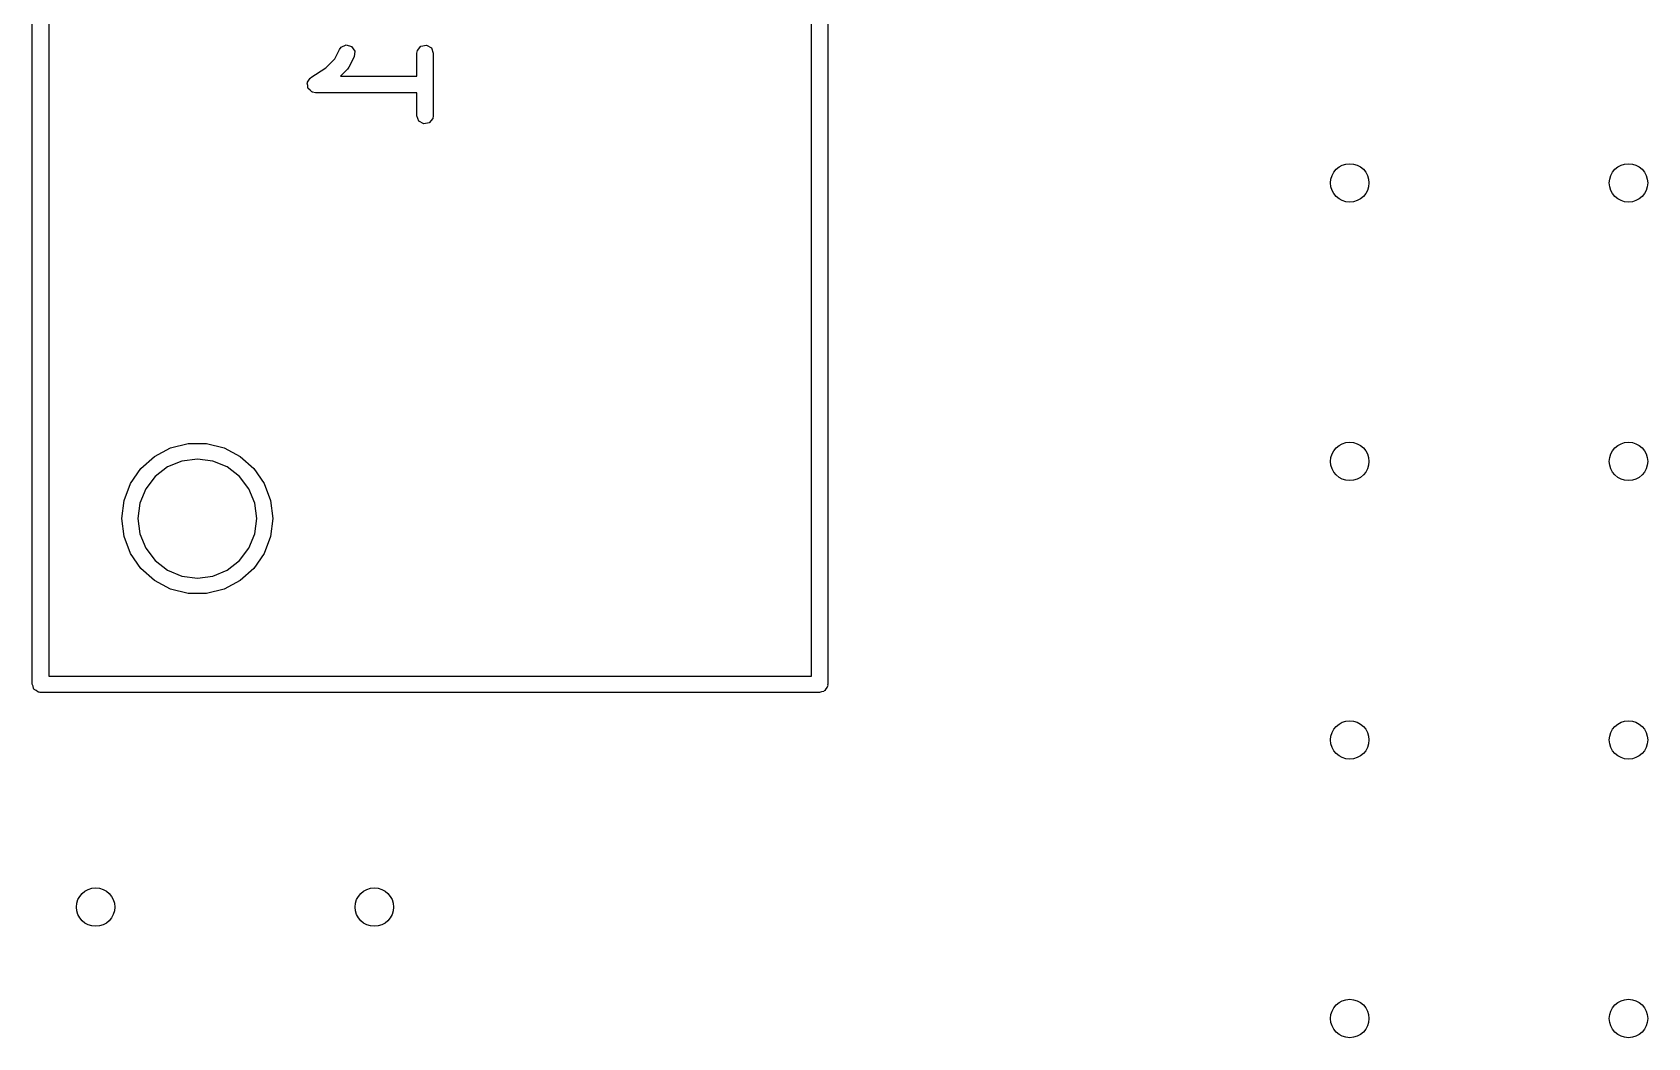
# Model space of a CAD drawing. Extents: x 0.14 to 1.5, y 0.06 to 1.54.
# Drawn here: x 0.917 to 1.497, y 0.423 to 0.784 of the extents above; entities that cross this region are included whole.
import ezdxf

# ---------------------------------------------------------------- set-up
doc = ezdxf.new("R2010")
doc.units = 0
doc.header["$MEASUREMENT"] = 0
doc.layers.add('BLACK', color=7, linetype='CONTINUOUS')

msp = doc.modelspace()

# ---------------------------------------------------------------- linework, layer by layer
at = {"layer": 'BLACK', "linetype": 'CONTINUOUS'}
for p, q in [((0.917283, 0.55), (0.917283, 1.05)), ((1.20272, 1.05), (1.20272, 0.55)), ((0.923189, 1.04705), (0.923189, 0.552953)), ((1.19681, 0.552953), (1.19681, 1.04705)), ((1.0258, 0.774565), (1.02746, 0.777886)), ((1.02746, 0.777886), (1.02807, 0.77871)), ((1.02807, 0.77871), (1.02992, 0.779513)), ((1.02992, 0.779513), (1.03186, 0.778937)), ((1.03186, 0.778937), (1.03297, 0.777251)), ((1.03297, 0.777251), (1.03274, 0.775245)), ((1.05527, 0.776565), (1.05545, 0.777575)), ((1.05545, 0.777575), (1.05674, 0.779123)), ((1.05674, 0.779123), (1.05873, 0.779473)), ((1.05873, 0.779473), (1.06048, 0.778463)), ((1.06048, 0.778463), (1.06117, 0.776565)), ((1.01721, 0.767774), (1.02259, 0.771361)), ((1.02259, 0.771361), (1.0258, 0.774565)), ((1.03087, 0.771495), (1.03034, 0.770786)), ((1.03274, 0.775245), (1.03087, 0.771495)), ((1.05527, 0.76827), (1.05527, 0.776565)), ((1.06117, 0.776565), (1.06117, 0.754068)), ((1.01594, 0.76583), (1.01603, 0.765977)), ((1.01609, 0.764986), (1.01594, 0.76583)), ((1.01602, 0.766146), (1.01652, 0.766837)), ((1.01603, 0.765977), (1.01602, 0.766146)), ((1.01652, 0.766837), (1.01695, 0.767579)), ((1.01695, 0.767579), (1.01711, 0.767637)), ((1.01711, 0.767637), (1.01721, 0.767774)), ((1.03031, 0.770728), (1.02785, 0.76827)), ((1.02785, 0.76827), (1.05527, 0.76827)), ((1.03034, 0.770786), (1.03031, 0.770728)), ((1.01615, 0.76413), (1.01609, 0.764986)), ((1.01626, 0.764008), (1.01615, 0.76413)), ((1.01629, 0.76384), (1.01626, 0.764008)), ((1.01695, 0.76329), (1.01629, 0.76384)), ((1.01754, 0.76267), (1.01695, 0.76329)), ((1.01771, 0.762651), (1.01754, 0.76267)), ((1.01784, 0.762542), (1.01771, 0.762651)), ((1.01885, 0.762364), (1.01784, 0.762542)), ((1.05527, 0.762364), (1.01885, 0.762364)), ((1.05527, 0.754068), (1.05527, 0.762364)), ((1.05596, 0.75217), (1.05527, 0.754068)), ((1.06117, 0.754068), (1.061, 0.753058)), ((1.05771, 0.75116), (1.05596, 0.75217)), ((1.0597, 0.751511), (1.05771, 0.75116)), ((1.061, 0.753058), (1.0597, 0.751511)), ((0.956224, 0.627463), (0.961112, 0.631793)), ((0.961112, 0.631793), (0.966895, 0.634828)), ((0.966895, 0.634828), (0.973235, 0.63639)), ((0.973235, 0.63639), (0.979765, 0.63639)), ((0.979765, 0.63639), (0.986105, 0.634828)), ((0.986105, 0.634828), (0.991888, 0.631793)), ((0.991888, 0.631793), (0.996776, 0.627463)), ((0.952515, 0.622088), (0.956224, 0.627463)), ((0.965817, 0.628003), (0.961393, 0.624607)), ((0.97097, 0.630137), (0.965817, 0.628003)), ((0.9765, 0.630865), (0.97097, 0.630137)), ((0.98203, 0.630137), (0.9765, 0.630865)), ((0.987183, 0.628003), (0.98203, 0.630137)), ((0.991607, 0.624607), (0.987183, 0.628003)), ((0.996776, 0.627463), (1.00049, 0.622088)), ((0.950199, 0.615983), (0.952515, 0.622088)), ((0.957997, 0.620183), (0.955863, 0.61503)), ((0.961393, 0.624607), (0.957997, 0.620183)), ((0.995003, 0.620183), (0.991607, 0.624607)), ((0.997137, 0.61503), (0.995003, 0.620183)), ((1.00049, 0.622088), (1.0028, 0.615983)), ((0.949412, 0.6095), (0.950199, 0.615983)), ((0.955863, 0.61503), (0.955135, 0.6095)), ((0.997865, 0.6095), (0.997137, 0.61503)), ((1.0028, 0.615983), (1.00359, 0.6095)), ((0.950199, 0.603017), (0.949412, 0.6095)), ((0.955135, 0.6095), (0.955863, 0.60397)), ((0.997137, 0.60397), (0.997865, 0.6095)), ((1.00359, 0.6095), (1.0028, 0.603017)), ((0.952515, 0.596912), (0.950199, 0.603017)), ((0.955863, 0.60397), (0.957997, 0.598817)), ((0.995003, 0.598817), (0.997137, 0.60397)), ((1.0028, 0.603017), (1.00049, 0.596912)), ((0.957997, 0.598817), (0.961393, 0.594393)), ((0.991607, 0.594393), (0.995003, 0.598817)), ((0.956224, 0.591537), (0.952515, 0.596912)), ((0.961112, 0.587207), (0.956224, 0.591537)), ((0.961393, 0.594393), (0.965817, 0.590997)), ((0.987183, 0.590997), (0.991607, 0.594393)), ((0.996776, 0.591537), (0.991888, 0.587207)), ((1.00049, 0.596912), (0.996776, 0.591537)), ((0.966895, 0.584172), (0.961112, 0.587207)), ((0.965817, 0.590997), (0.97097, 0.588863)), ((0.97097, 0.588863), (0.9765, 0.588135)), ((0.9765, 0.588135), (0.98203, 0.588863)), ((0.98203, 0.588863), (0.987183, 0.590997)), ((0.991888, 0.587207), (0.986105, 0.584172)), ((0.973235, 0.58261), (0.966895, 0.584172)), ((0.979765, 0.58261), (0.973235, 0.58261)), ((0.986105, 0.584172), (0.979765, 0.58261)), ((0.923189, 0.552953), (1.19681, 0.552953)), ((0.917546, 0.549279), (0.917283, 0.55)), ((0.917679, 0.548524), (0.917546, 0.549279)), ((0.917883, 0.548352), (0.917679, 0.548524)), ((0.917974, 0.548102), (0.917883, 0.548352)), ((0.918639, 0.547718), (0.917974, 0.548102)), ((0.919226, 0.547225), (0.918639, 0.547718)), ((0.91961, 0.547158), (0.919226, 0.547225)), ((0.919723, 0.547092), (0.91961, 0.547158)), ((0.919853, 0.547115), (0.919723, 0.547092)), ((0.920236, 0.547047), (0.919853, 0.547115)), ((1.19976, 0.547047), (0.920236, 0.547047)), ((1.20048, 0.54731), (1.19976, 0.547047)), ((1.20124, 0.547443), (1.20048, 0.54731)), ((1.20141, 0.547647), (1.20124, 0.547443)), ((1.20166, 0.547738), (1.20141, 0.547647)), ((1.20205, 0.548402), (1.20166, 0.547738)), ((1.20254, 0.54899), (1.20205, 0.548402)), ((1.20261, 0.549374), (1.20254, 0.54899)), ((1.20267, 0.549487), (1.20261, 0.549374)), ((1.20272, 0.55), (1.20265, 0.549616)), ((1.20265, 0.549616), (1.20267, 0.549487))]:
    msp.add_line(p, q, dxfattribs=at)
at = {"layer": 'BLACK'}
for centre in [(1.39, 0.73), (1.49, 0.73), (1.39, 0.63), (1.49, 0.63), (1.39, 0.53), (1.49, 0.53), (0.94, 0.47), (1.04, 0.47), (1.39, 0.43), (1.49, 0.43)]:
    msp.add_circle(centre, 0.00689, dxfattribs=at)

doc.saveas('drawing.dxf')
